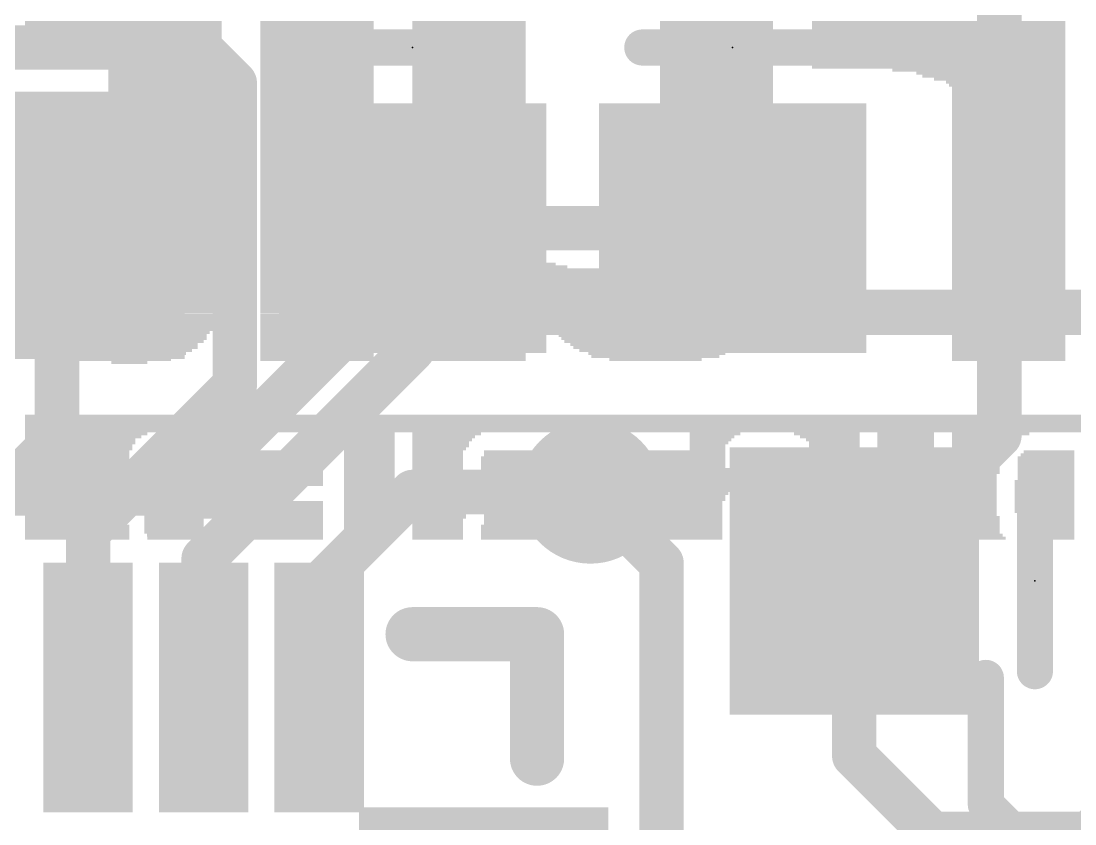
# Model space of a CAD drawing. Extents: x -19.1 to 19.1, y -11.7 to 11.4.
# Drawn here: x -8.16 to -2.24, y 2.08 to 6.59 of the extents above; entities that cross this region are included whole.
import ezdxf

# ---------------------------------------------------------------- set-up
doc = ezdxf.new("R2010")
doc.units = 0
for name, color, linetype in [('1', 12, 'CONTINUOUS'), ('16', 132, 'CONTINUOUS'), ('18', 110, 'CONTINUOUS'), ('21', 40, 'CONTINUOUS'), ('22', 6, 'CONTINUOUS'), ('23', 53, 'CONTINUOUS'), ('29', 253, 'CONTINUOUS')]:
    doc.layers.add(name, color=color, linetype=linetype)

# ---------------------------------------------------------------- blocks, each defined once
blk = doc.blocks.new('RECT')
blk.add_solid([(-0.5, -0.5), (0.5, -0.5), (-0.5, 0.5), (0.5, 0.5)])
blk = doc.blocks.new('ROUNDV')
at = {"const_width": 0.5}
blk.add_lwpolyline([(0, -0.25, 1), (0, 0.25, 1), (0, -0.25)], format="xyb", dxfattribs=at)

msp = doc.modelspace()

# ---------------------------------------------------------------- linework, layer by layer
at = {"layer": '1', "const_width": 0.25}
for points in [[(-2.662, 7.743), (-2.662, 4.259)], [(-7.162, 6.443), (-9.978, 6.443)], [(-6.962, 6.243), (-7.162, 6.443)], [(-6.962, 4.543), (-6.962, 6.243)], [(-7.962, 5.127), (-7.946, 5.443)], [(-5.962, 4.743), (-5.962, 5.427)], [(-4.162, 5.427), (-5.962, 5.427)], [(-7.962, 4.243), (-7.962, 5.127)], [(-7.137, 3.568), (-5.962, 4.743)], [(-7.787, 3.718), (-6.962, 4.543)], [(-8.437, 3.768), (-7.962, 4.243)], [(-2.662, 4.259), (-3.478, 3.443)], [(-6.487, 3.418), (-5.962, 3.943)], [(-5.962, 3.943), (-4.962, 3.943)], [(-4.562, 3.543), (-4.962, 3.943)], [(-7.787, 2.843), (-7.787, 3.718)], [(-7.137, 2.843), (-7.137, 3.568)], [(-4.562, 1.943), (-4.562, 3.543)], [(-3.478, 3.443), (-3.478, 2.459)], [(-6.487, 2.843), (-6.487, 3.418)], [(-3.478, 2.459), (-2.462, 1.443)]]:
    msp.add_lwpolyline(points, dxfattribs=at)
at = {"layer": '1', "const_width": 0.125}
for points in [[(-7.1178, 6.4872, 1), (-7.2062, 6.3988)], [(-7.162, 6.3805, 1), (-7.162, 6.5055)], [(-6.8995, 6.243, 1), (-7.0245, 6.243)], [(-7.0062, 6.1988, 1), (-6.9178, 6.2872)], [(-7.8836, 5.4398, 1), (-8.0084, 5.4462)], [(-5.8995, 5.427, 1), (-6.0245, 5.427)], [(-5.962, 5.4895, 1), (-5.962, 5.3645)], [(-4.162, 5.3645, 1), (-4.162, 5.4895)], [(-7.8995, 5.127, 1), (-8.0245, 5.127)], [(-8.0244, 5.1302, 1), (-7.8996, 5.1238)], [(-5.9178, 4.6988, 1), (-6.0062, 4.7872)], [(-6.0245, 4.743, 1), (-5.8995, 4.743)], [(-6.9178, 4.4988, 1), (-7.0062, 4.5872)], [(-7.0245, 4.543, 1), (-6.8995, 4.543)], [(-7.9178, 4.1988, 1), (-8.0062, 4.2872)], [(-2.6178, 4.2148, 1), (-2.7062, 4.3032)], [(-8.0245, 4.243, 1), (-7.8995, 4.243)], [(-2.7245, 4.259, 1), (-2.5995, 4.259)], [(-5.962, 4.0055, 1), (-5.962, 3.8805)], [(-5.9178, 3.8988, 1), (-6.0062, 3.9872)], [(-4.9178, 3.9872, 1), (-5.0062, 3.8988)], [(-4.962, 3.8805, 1), (-4.962, 4.0055)], [(-7.7245, 3.718, 1), (-7.8495, 3.718)], [(-7.8312, 3.7622, 1), (-7.7428, 3.6738)], [(-7.0745, 3.568, 1), (-7.1995, 3.568)], [(-7.1812, 3.6122, 1), (-7.0928, 3.5238)], [(-4.4995, 3.543, 1), (-4.6245, 3.543)], [(-4.6062, 3.4988, 1), (-4.5178, 3.5872)], [(-3.4155, 3.443, 1), (-3.5405, 3.443)], [(-6.4245, 3.418, 1), (-6.5495, 3.418)], [(-6.5312, 3.4622, 1), (-6.4428, 3.3738)], [(-3.5222, 3.4872, 1), (-3.4338, 3.3988)], [(-7.8495, 2.843, 1), (-7.7245, 2.843)], [(-7.1995, 2.843, 1), (-7.0745, 2.843)], [(-6.5495, 2.843, 1), (-6.4245, 2.843)], [(-3.4338, 2.5032, 1), (-3.5222, 2.4148)], [(-3.5405, 2.459, 1), (-3.4155, 2.459)]]:
    msp.add_lwpolyline(points, format="xyb", dxfattribs=at)
at = {"layer": '16', "const_width": 0.254}
for points in [[(-7.239, 3.937), (-6.223, 4.953)], [(-6.223, 4.953), (-1.27, 4.953)], [(-9.525, 3.937), (-7.239, 3.937)]]:
    msp.add_lwpolyline(points, dxfattribs=at)
at = {"layer": '16', "const_width": 0.127}
for points in [[(-6.223, 5.0165, 1), (-6.223, 4.8895)], [(-6.1781, 4.9081, 1), (-6.2679, 4.9979)], [(-7.2839, 3.9819, 1), (-7.1941, 3.8921)], [(-7.239, 3.8735, 1), (-7.239, 4.0005)]]:
    msp.add_lwpolyline(points, format="xyb", dxfattribs=at)
at = {"layer": '21'}
for points, const_width in [([(-5.454, 6.443), (-6.47, 6.443)], 0.2032), ([(-3.654, 6.443), (-4.67, 6.443)], 0.2032), ([(-2.462, 3.951), (-2.462, 2.935)], 0.2032), ([(-5.962, 3.143), (-5.262, 3.143)], 0.3048), ([(-5.262, 3.143), (-5.262, 2.443)], 0.3048)]:
    msp.add_lwpolyline(points, dxfattribs=dict(at, const_width=const_width))
for points, const_width in [([(-6.47, 6.4938, 1), (-6.47, 6.3922)], 0.1016), ([(-5.454, 6.3922, 1), (-5.454, 6.4938)], 0.1016), ([(-4.67, 6.4938, 1), (-4.67, 6.3922)], 0.1016), ([(-3.654, 6.3922, 1), (-3.654, 6.4938)], 0.1016), ([(-2.4112, 3.951, 1), (-2.5128, 3.951)], 0.1016), ([(-5.962, 3.2192, 1), (-5.962, 3.0668)], 0.1524), ([(-5.1858, 3.143, 1), (-5.3382, 3.143)], 0.1524), ([(-5.262, 3.0668, 1), (-5.262, 3.2192)], 0.1524), ([(-2.5128, 2.935, 1), (-2.4112, 2.935)], 0.1016), ([(-5.3382, 2.443, 1), (-5.1858, 2.443)], 0.1524)]:
    msp.add_lwpolyline(points, format="xyb", dxfattribs=dict(at, const_width=const_width))
at = {"layer": '22', "const_width": 0.2032}
for points in [[(-2.7381, 2.1855), (-2.7381, 2.8973)], [(-2.3822, 1.8296), (-2.7381, 2.1855)], [(-2.0263, 2.1855), (-2.3822, 1.8296)]]:
    msp.add_lwpolyline(points, dxfattribs=at)
at = {"layer": '22', "const_width": 0.1016}
for points in [[(-2.6873, 2.8973, 1), (-2.7889, 2.8973)], [(-2.7022, 2.2214, 1), (-2.774, 2.1496)], [(-2.7889, 2.1855, 1), (-2.6873, 2.1855)]]:
    msp.add_lwpolyline(points, format="xyb", dxfattribs=at)
at = {"layer": '23'}
for p in [(-5.962, 6.443), (-4.162, 6.443), (-2.462, 3.443)]:
    msp.add_point(p, dxfattribs=at)

# ---------------------------------------------------------------- block references
at = {"layer": '1', "xscale": 1.2}
for p, yscale, rotation in [((-7.946, 5.443), 1.3, 180), ((-5.962, 5.427), 1.3, 270), ((-4.162, 5.427), 1.3, 270), ((-7.787, 2.843), 0.3, 270), ((-7.137, 2.843), 0.3, 270), ((-6.487, 2.843), 0.3, 270)]:
    msp.add_blockref('RECT', p, dxfattribs=dict(at, yscale=yscale, rotation=rotation))
at = {"layer": '1', "xscale": 1.2, "yscale": 1.3}
msp.add_blockref('RECT', (-3.478, 3.443), dxfattribs=at)
at = {"layer": '18', "xscale": 0.8064, "yscale": 0.8064}
msp.add_blockref('ROUNDV', (-4.962, 3.943), dxfattribs=at)
msp.add_blockref('ROUNDV', (-4.962, 3.943), dxfattribs=at)
at = {"layer": '22', "rotation": 180}
for p, xscale, yscale in [((-7.5888, 6.5832), 1.1065, 0.0168), ((-6.4991, 6.5832), 0.637, 0.0168), ((-5.6442, 6.5832), 0.6371, 0.0168), ((-4.2527, 6.5832), 0.637, 0.0168), ((-3.0038, 6.5832), 1.425, 0.0168), ((-7.5888, 6.5664), 1.1065, 0.0168), ((-7.5888, 6.5497), 1.1065, 0.0167), ((-7.5888, 6.5329), 1.1065, 0.0168), ((-7.5888, 6.5161), 1.1065, 0.0168), ((-6.4991, 6.5664), 0.637, 0.0168), ((-6.4991, 6.5497), 0.637, 0.0167), ((-6.4991, 6.5329), 0.637, 0.0168), ((-6.4991, 6.5161), 0.637, 0.0168), ((-5.6442, 6.5664), 0.6371, 0.0168), ((-5.6442, 6.5497), 0.6371, 0.0167), ((-5.6442, 6.5329), 0.6371, 0.0168), ((-5.6442, 6.5161), 0.6371, 0.0168), ((-4.2527, 6.5664), 0.637, 0.0168), ((-4.2527, 6.5497), 0.637, 0.0167), ((-4.2527, 6.5329), 0.637, 0.0168), ((-4.2527, 6.5161), 0.637, 0.0168), ((-3.0038, 6.5664), 1.425, 0.0168), ((-3.0038, 6.5497), 1.425, 0.0167), ((-3.0038, 6.5329), 1.425, 0.0168), ((-3.0038, 6.5161), 1.425, 0.0168), ((-7.5888, 6.4994), 1.1065, 0.0167), ((-7.5888, 6.4826), 1.1065, 0.0168), ((-7.5888, 6.4658), 1.1065, 0.0168), ((-6.4991, 6.4994), 0.637, 0.0167), ((-6.4991, 6.4826), 0.637, 0.0168), ((-6.4991, 6.4658), 0.637, 0.0168), ((-5.6442, 6.4994), 0.6371, 0.0167), ((-5.6442, 6.4826), 0.6371, 0.0168), ((-5.6442, 6.4658), 0.6371, 0.0168), ((-4.2527, 6.4994), 0.637, 0.0167), ((-4.2527, 6.4826), 0.637, 0.0168), ((-4.2527, 6.4658), 0.637, 0.0168), ((-3.0038, 6.4994), 1.425, 0.0167), ((-3.0038, 6.4826), 1.425, 0.0168), ((-3.0038, 6.4658), 1.425, 0.0168), ((-7.5888, 6.4491), 1.1065, 0.0167), ((-7.354, 6.4323), 0.6371, 0.0168), ((-7.354, 6.4156), 0.6371, 0.0167), ((-7.354, 6.3988), 0.6371, 0.0168), ((-6.4991, 6.4491), 0.637, 0.0167), ((-6.4991, 6.4323), 0.637, 0.0168), ((-6.4991, 6.4156), 0.637, 0.0167), ((-6.4991, 6.3988), 0.637, 0.0168), ((-5.6442, 6.4491), 0.6371, 0.0167), ((-5.6442, 6.4323), 0.6371, 0.0168), ((-5.6442, 6.4156), 0.6371, 0.0167), ((-5.6442, 6.3988), 0.6371, 0.0168), ((-4.2527, 6.4491), 0.637, 0.0167), ((-4.2527, 6.4323), 0.637, 0.0168), ((-4.2527, 6.4156), 0.637, 0.0167), ((-4.2527, 6.3988), 0.637, 0.0168), ((-3.0038, 6.4491), 1.425, 0.0167), ((-3.0038, 6.4323), 1.425, 0.0168), ((-3.0038, 6.4156), 1.425, 0.0167), ((-3.0038, 6.3988), 1.425, 0.0168), ((-7.354, 6.382), 0.6371, 0.0168), ((-7.354, 6.3653), 0.6371, 0.0167), ((-7.354, 6.3485), 0.6371, 0.0168), ((-6.4991, 6.382), 0.637, 0.0168), ((-6.4991, 6.3653), 0.637, 0.0167), ((-6.4991, 6.3485), 0.637, 0.0168), ((-5.6442, 6.382), 0.6371, 0.0168), ((-5.6442, 6.3653), 0.6371, 0.0167), ((-5.6442, 6.3485), 0.6371, 0.0168), ((-4.2527, 6.382), 0.637, 0.0168), ((-4.2527, 6.3653), 0.637, 0.0167), ((-4.2527, 6.3485), 0.637, 0.0168), ((-3.0038, 6.382), 1.425, 0.0168), ((-3.0038, 6.3653), 1.425, 0.0167), ((-3.0038, 6.3485), 1.425, 0.0168), ((-7.354, 6.3317), 0.6371, 0.0168), ((-7.354, 6.315), 0.6371, 0.0167), ((-7.354, 6.2982), 0.6371, 0.0168), ((-7.354, 6.2814), 0.6371, 0.0168), ((-6.4991, 6.3317), 0.637, 0.0168), ((-6.4991, 6.315), 0.637, 0.0167), ((-6.4991, 6.2982), 0.637, 0.0168), ((-6.4991, 6.2814), 0.637, 0.0168), ((-5.6442, 6.3317), 0.6371, 0.0168), ((-5.6442, 6.315), 0.6371, 0.0167), ((-5.6442, 6.2982), 0.6371, 0.0168), ((-5.6442, 6.2814), 0.6371, 0.0168), ((-4.2527, 6.3317), 0.637, 0.0168), ((-4.2527, 6.315), 0.637, 0.0167), ((-4.2527, 6.2982), 0.637, 0.0168), ((-4.2527, 6.2814), 0.637, 0.0168), ((-3.0038, 6.3317), 1.425, 0.0168), ((-2.7774, 6.315), 0.9723, 0.0167), ((-2.7104, 6.2982), 0.8382, 0.0168), ((-2.6937, 6.2814), 0.8047, 0.0168), ((-7.354, 6.2647), 0.6371, 0.0167), ((-7.354, 6.2479), 0.6371, 0.0168), ((-7.354, 6.2311), 0.6371, 0.0168), ((-6.4991, 6.2647), 0.637, 0.0167), ((-6.4991, 6.2479), 0.637, 0.0168), ((-6.4991, 6.2311), 0.637, 0.0168), ((-5.6442, 6.2647), 0.6371, 0.0167), ((-5.6442, 6.2479), 0.6371, 0.0168), ((-5.6442, 6.2311), 0.6371, 0.0168), ((-4.2527, 6.2647), 0.637, 0.0167), ((-4.2527, 6.2479), 0.637, 0.0168), ((-4.2527, 6.2311), 0.637, 0.0168), ((-2.6602, 6.2647), 0.7377, 0.0167), ((-2.6266, 6.2479), 0.6706, 0.0168), ((-2.6182, 6.2311), 0.6538, 0.0168), ((-7.354, 6.2144), 0.6371, 0.0167), ((-7.354, 6.1976), 0.6371, 0.0168), ((-7.354, 6.1809), 0.6371, 0.0167), ((-7.354, 6.1641), 0.6371, 0.0168), ((-6.4991, 6.2144), 0.637, 0.0167), ((-6.4991, 6.1976), 0.637, 0.0168), ((-6.4991, 6.1809), 0.637, 0.0167), ((-6.4991, 6.1641), 0.637, 0.0168), ((-5.6442, 6.2144), 0.6371, 0.0167), ((-5.6442, 6.1976), 0.6371, 0.0168), ((-5.6442, 6.1809), 0.6371, 0.0167), ((-5.6442, 6.1641), 0.6371, 0.0168), ((-4.2527, 6.2144), 0.637, 0.0167), ((-4.2527, 6.1976), 0.637, 0.0168), ((-4.2527, 6.1809), 0.637, 0.0167), ((-4.2527, 6.1641), 0.637, 0.0168), ((-2.6099, 6.2144), 0.6371, 0.0167), ((-2.6099, 6.1976), 0.6371, 0.0168), ((-2.6099, 6.1809), 0.6371, 0.0167), ((-2.6099, 6.1641), 0.6371, 0.0168), ((-7.354, 6.1473), 0.6371, 0.0168), ((-7.354, 6.1306), 0.6371, 0.0167), ((-7.354, 6.1138), 0.6371, 0.0168), ((-7.354, 6.097), 0.6371, 0.0168), ((-6.4991, 6.1473), 0.637, 0.0168), ((-6.4991, 6.1306), 0.637, 0.0167), ((-6.4991, 6.1138), 0.637, 0.0168), ((-6.4991, 6.097), 0.637, 0.0168), ((-5.6442, 6.1473), 0.6371, 0.0168), ((-5.6442, 6.1306), 0.6371, 0.0167), ((-5.6442, 6.1138), 0.6371, 0.0168), ((-5.6442, 6.097), 0.6371, 0.0168), ((-4.2527, 6.1473), 0.637, 0.0168), ((-4.2527, 6.1306), 0.637, 0.0167), ((-4.2527, 6.1138), 0.637, 0.0168), ((-4.2527, 6.097), 0.637, 0.0168), ((-2.6099, 6.1473), 0.6371, 0.0168), ((-2.6099, 6.1306), 0.6371, 0.0167), ((-2.6099, 6.1138), 0.6371, 0.0168), ((-2.6099, 6.097), 0.6371, 0.0168), ((-7.354, 6.0803), 0.6371, 0.0167), ((-7.354, 6.0635), 0.6371, 0.0168), ((-7.354, 6.0467), 0.6371, 0.0168), ((-6.4991, 6.0803), 0.637, 0.0167), ((-6.4991, 6.0635), 0.637, 0.0168), ((-6.4991, 6.0467), 0.637, 0.0168), ((-5.6442, 6.0803), 0.6371, 0.0167), ((-5.6442, 6.0635), 0.6371, 0.0168), ((-5.6442, 6.0467), 0.6371, 0.0168), ((-4.2527, 6.0803), 0.637, 0.0167), ((-4.2527, 6.0635), 0.637, 0.0168), ((-4.2527, 6.0467), 0.637, 0.0168), ((-2.6099, 6.0803), 0.6371, 0.0167), ((-2.6099, 6.0635), 0.6371, 0.0168), ((-2.6099, 6.0467), 0.6371, 0.0168), ((-7.354, 6.03), 0.6371, 0.0167), ((-7.354, 6.0132), 0.6371, 0.0168), ((-7.354, 5.9965), 0.6371, 0.0167), ((-7.354, 5.9797), 0.6371, 0.0168), ((-6.4991, 6.03), 0.637, 0.0167), ((-6.4991, 6.0132), 0.637, 0.0168), ((-6.4991, 5.9965), 0.637, 0.0167), ((-6.4991, 5.9797), 0.637, 0.0168), ((-5.6442, 6.03), 0.6371, 0.0167), ((-5.6442, 6.0132), 0.6371, 0.0168), ((-5.6442, 5.9965), 0.6371, 0.0167), ((-5.6442, 5.9797), 0.6371, 0.0168), ((-4.2527, 6.03), 0.637, 0.0167), ((-4.2527, 6.0132), 0.637, 0.0168), ((-4.2527, 5.9965), 0.637, 0.0167), ((-4.2527, 5.9797), 0.637, 0.0168), ((-2.6099, 6.03), 0.6371, 0.0167), ((-2.6099, 6.0132), 0.6371, 0.0168), ((-2.6099, 5.9965), 0.6371, 0.0167), ((-2.6099, 5.9797), 0.6371, 0.0168), ((-7.354, 5.9629), 0.6371, 0.0168), ((-7.354, 5.9462), 0.6371, 0.0167), ((-7.354, 5.9294), 0.6371, 0.0168), ((-6.4991, 5.9629), 0.637, 0.0168), ((-6.4991, 5.9462), 0.637, 0.0167), ((-6.4991, 5.9294), 0.637, 0.0168), ((-5.6442, 5.9629), 0.6371, 0.0168), ((-5.6442, 5.9462), 0.6371, 0.0167), ((-5.6442, 5.9294), 0.6371, 0.0168), ((-4.2527, 5.9629), 0.637, 0.0168), ((-4.2527, 5.9462), 0.637, 0.0167), ((-4.2527, 5.9294), 0.637, 0.0168), ((-2.6099, 5.9629), 0.6371, 0.0168), ((-2.6099, 5.9462), 0.6371, 0.0167), ((-2.6099, 5.9294), 0.6371, 0.0168), ((-7.354, 5.9126), 0.6371, 0.0168), ((-7.354, 5.8959), 0.6371, 0.0167), ((-7.354, 5.8791), 0.6371, 0.0168), ((-7.354, 5.8623), 0.6371, 0.0168), ((-6.4991, 5.9126), 0.637, 0.0168), ((-6.4991, 5.8959), 0.637, 0.0167), ((-6.4991, 5.8791), 0.637, 0.0168), ((-6.4991, 5.8623), 0.637, 0.0168), ((-5.6442, 5.9126), 0.6371, 0.0168), ((-5.6442, 5.8959), 0.6371, 0.0167), ((-5.6442, 5.8791), 0.6371, 0.0168), ((-5.6442, 5.8623), 0.6371, 0.0168), ((-4.2527, 5.9126), 0.637, 0.0168), ((-4.2527, 5.8959), 0.637, 0.0167), ((-4.2527, 5.8791), 0.637, 0.0168), ((-4.2527, 5.8623), 0.637, 0.0168), ((-2.6099, 5.9126), 0.6371, 0.0168), ((-2.6099, 5.8959), 0.6371, 0.0167), ((-2.6099, 5.8791), 0.6371, 0.0168), ((-2.6099, 5.8623), 0.6371, 0.0168), ((-7.354, 5.8456), 0.6371, 0.0167), ((-7.354, 5.8288), 0.6371, 0.0168), ((-7.354, 5.812), 0.6371, 0.0168), ((-6.4991, 5.8456), 0.637, 0.0167), ((-6.4991, 5.8288), 0.637, 0.0168), ((-6.4991, 5.812), 0.637, 0.0168), ((-5.6442, 5.8456), 0.6371, 0.0167), ((-5.6442, 5.8288), 0.6371, 0.0168), ((-5.6442, 5.812), 0.6371, 0.0168), ((-4.2527, 5.8456), 0.637, 0.0167), ((-4.2527, 5.8288), 0.637, 0.0168), ((-4.2527, 5.812), 0.637, 0.0168), ((-2.6099, 5.8456), 0.6371, 0.0167), ((-2.6099, 5.8288), 0.6371, 0.0168), ((-2.6099, 5.812), 0.6371, 0.0168), ((-7.354, 5.7953), 0.6371, 0.0167), ((-7.354, 5.7785), 0.6371, 0.0168), ((-7.354, 5.7618), 0.6371, 0.0167), ((-7.354, 5.745), 0.6371, 0.0168), ((-6.4991, 5.7953), 0.637, 0.0167), ((-6.4991, 5.7785), 0.637, 0.0168), ((-6.4991, 5.7618), 0.637, 0.0167), ((-6.4991, 5.745), 0.637, 0.0168), ((-5.6442, 5.7953), 0.6371, 0.0167), ((-5.6442, 5.7785), 0.6371, 0.0168), ((-5.6442, 5.7618), 0.6371, 0.0167), ((-5.6442, 5.745), 0.6371, 0.0168), ((-4.2527, 5.7953), 0.637, 0.0167), ((-4.2527, 5.7785), 0.637, 0.0168), ((-4.2527, 5.7618), 0.637, 0.0167), ((-4.2527, 5.745), 0.637, 0.0168), ((-2.6099, 5.7953), 0.6371, 0.0167), ((-2.6099, 5.7785), 0.6371, 0.0168), ((-2.6099, 5.7618), 0.6371, 0.0167), ((-2.6099, 5.745), 0.6371, 0.0168), ((-7.354, 5.7282), 0.6371, 0.0168), ((-7.354, 5.7115), 0.6371, 0.0167), ((-7.354, 5.6947), 0.6371, 0.0168), ((-6.4991, 5.7282), 0.637, 0.0168), ((-6.4991, 5.7115), 0.637, 0.0167), ((-6.4991, 5.6947), 0.637, 0.0168), ((-5.6442, 5.7282), 0.6371, 0.0168), ((-5.6442, 5.7115), 0.6371, 0.0167), ((-5.6442, 5.6947), 0.6371, 0.0168), ((-4.2527, 5.7282), 0.637, 0.0168), ((-4.2527, 5.7115), 0.637, 0.0167), ((-4.2527, 5.6947), 0.637, 0.0168), ((-2.6099, 5.7282), 0.6371, 0.0168), ((-2.6099, 5.7115), 0.6371, 0.0167), ((-2.6099, 5.6947), 0.6371, 0.0168), ((-7.354, 5.6779), 0.6371, 0.0168), ((-7.354, 5.6612), 0.6371, 0.0167), ((-7.354, 5.6444), 0.6371, 0.0168), ((-7.354, 5.6276), 0.6371, 0.0168), ((-6.4991, 5.6779), 0.637, 0.0168), ((-6.4991, 5.6612), 0.637, 0.0167), ((-6.4991, 5.6444), 0.637, 0.0168), ((-6.4991, 5.6276), 0.637, 0.0168), ((-5.6442, 5.6779), 0.6371, 0.0168), ((-5.6442, 5.6612), 0.6371, 0.0167), ((-5.6442, 5.6444), 0.6371, 0.0168), ((-5.6442, 5.6276), 0.6371, 0.0168), ((-4.2527, 5.6779), 0.637, 0.0168), ((-4.2527, 5.6612), 0.637, 0.0167), ((-4.2527, 5.6444), 0.637, 0.0168), ((-4.2527, 5.6276), 0.637, 0.0168), ((-2.6099, 5.6779), 0.6371, 0.0168), ((-2.6099, 5.6612), 0.6371, 0.0167), ((-2.6099, 5.6444), 0.6371, 0.0168), ((-2.6099, 5.6276), 0.6371, 0.0168), ((-7.354, 5.6109), 0.6371, 0.0167), ((-7.354, 5.5941), 0.6371, 0.0168), ((-7.354, 5.5774), 0.6371, 0.0167), ((-6.4991, 5.6109), 0.637, 0.0167), ((-6.4991, 5.5941), 0.637, 0.0168), ((-6.4991, 5.5774), 0.637, 0.0167), ((-5.6442, 5.6109), 0.6371, 0.0167), ((-5.6442, 5.5941), 0.6371, 0.0168), ((-5.6442, 5.5774), 0.6371, 0.0167), ((-4.2527, 5.6109), 0.637, 0.0167), ((-4.2527, 5.5941), 0.637, 0.0168), ((-4.2527, 5.5774), 0.637, 0.0167), ((-2.6099, 5.6109), 0.6371, 0.0167), ((-2.6099, 5.5941), 0.6371, 0.0168), ((-2.6099, 5.5774), 0.6371, 0.0167), ((-7.354, 5.5606), 0.6371, 0.0168), ((-7.354, 5.5438), 0.6371, 0.0168), ((-7.354, 5.5271), 0.6371, 0.0167), ((-7.354, 5.5103), 0.6371, 0.0168), ((-6.4991, 5.5606), 0.637, 0.0168), ((-6.4991, 5.5438), 0.637, 0.0168), ((-6.4991, 5.5271), 0.637, 0.0167), ((-6.4991, 5.5103), 0.637, 0.0168), ((-5.6442, 5.5606), 0.6371, 0.0168), ((-5.6442, 5.5438), 0.6371, 0.0168), ((-5.6442, 5.5271), 0.6371, 0.0167), ((-5.6442, 5.5103), 0.6371, 0.0168), ((-4.2527, 5.5606), 0.637, 0.0168), ((-4.2527, 5.5438), 0.637, 0.0168), ((-4.2527, 5.5271), 0.637, 0.0167), ((-4.2527, 5.5103), 0.637, 0.0168), ((-2.6099, 5.5606), 0.6371, 0.0168), ((-2.6099, 5.5438), 0.6371, 0.0168), ((-2.6099, 5.5271), 0.6371, 0.0167), ((-2.6099, 5.5103), 0.6371, 0.0168), ((-7.354, 5.4935), 0.6371, 0.0168), ((-7.354, 5.4768), 0.6371, 0.0167), ((-7.354, 5.46), 0.6371, 0.0168), ((-6.4991, 5.4935), 0.637, 0.0168), ((-6.4991, 5.4768), 0.637, 0.0167), ((-6.4991, 5.46), 0.637, 0.0168), ((-5.6442, 5.4935), 0.6371, 0.0168), ((-5.6442, 5.4768), 0.6371, 0.0167), ((-5.6442, 5.46), 0.6371, 0.0168), ((-4.2527, 5.4935), 0.637, 0.0168), ((-4.2527, 5.4768), 0.637, 0.0167), ((-4.2527, 5.46), 0.637, 0.0168), ((-2.6099, 5.4935), 0.6371, 0.0168), ((-2.6099, 5.4768), 0.6371, 0.0167), ((-2.6099, 5.46), 0.6371, 0.0168), ((-7.354, 5.4432), 0.6371, 0.0168), ((-7.354, 5.4264), 0.6371, 0.0167), ((-7.354, 5.4097), 0.6371, 0.0168), ((-7.354, 5.3929), 0.6371, 0.0168), ((-6.4991, 5.4432), 0.637, 0.0168), ((-6.4991, 5.4264), 0.637, 0.0167), ((-6.4991, 5.4097), 0.637, 0.0168), ((-6.4991, 5.3929), 0.637, 0.0168), ((-5.6442, 5.4432), 0.6371, 0.0168), ((-5.6442, 5.4264), 0.6371, 0.0167), ((-5.6442, 5.4097), 0.6371, 0.0168), ((-5.6442, 5.3929), 0.6371, 0.0168), ((-4.2527, 5.4432), 0.637, 0.0168), ((-4.2527, 5.4264), 0.637, 0.0167), ((-4.2527, 5.4097), 0.637, 0.0168), ((-4.2527, 5.3929), 0.637, 0.0168), ((-2.6099, 5.4432), 0.6371, 0.0168), ((-2.6099, 5.4264), 0.6371, 0.0167), ((-2.6099, 5.4097), 0.6371, 0.0168), ((-2.6099, 5.3929), 0.6371, 0.0168), ((-7.354, 5.3761), 0.6371, 0.0167), ((-7.354, 5.3594), 0.6371, 0.0168), ((-7.354, 5.3426), 0.6371, 0.0167), ((-7.354, 5.3259), 0.6371, 0.0168), ((-6.4991, 5.3761), 0.637, 0.0167), ((-6.4991, 5.3594), 0.637, 0.0168), ((-6.4991, 5.3426), 0.637, 0.0167), ((-6.4991, 5.3259), 0.637, 0.0168), ((-5.6442, 5.3761), 0.6371, 0.0167), ((-5.6442, 5.3594), 0.6371, 0.0168), ((-5.6442, 5.3426), 0.6371, 0.0167), ((-5.6442, 5.3259), 0.6371, 0.0168), ((-4.2611, 5.3594), 0.6538, 0.0168), ((-4.2611, 5.3426), 0.6538, 0.0167), ((-4.2611, 5.3259), 0.6538, 0.0168), ((-4.2527, 5.3761), 0.637, 0.0167), ((-2.6099, 5.3761), 0.6371, 0.0167), ((-2.6099, 5.3594), 0.6371, 0.0168), ((-2.6099, 5.3426), 0.6371, 0.0167), ((-2.6099, 5.3259), 0.6371, 0.0168), ((-7.3624, 5.2756), 0.6538, 0.0168), ((-7.354, 5.3091), 0.6371, 0.0168), ((-7.354, 5.2923), 0.6371, 0.0167), ((-6.4991, 5.3091), 0.637, 0.0168), ((-6.4991, 5.2923), 0.637, 0.0167), ((-6.4991, 5.2756), 0.637, 0.0168), ((-5.6442, 5.3091), 0.6371, 0.0168), ((-5.6442, 5.2923), 0.6371, 0.0167), ((-5.6358, 5.2756), 0.6538, 0.0168), ((-4.2695, 5.2756), 0.6706, 0.0168), ((-4.2611, 5.3091), 0.6538, 0.0168), ((-4.2611, 5.2923), 0.6538, 0.0167), ((-2.6099, 5.3091), 0.6371, 0.0168), ((-2.6099, 5.2923), 0.6371, 0.0167), ((-2.6099, 5.2756), 0.6371, 0.0168), ((-7.3792, 5.2085), 0.6874, 0.0168), ((-7.3708, 5.2253), 0.6706, 0.0168), ((-7.3624, 5.2588), 0.6538, 0.0168), ((-7.3624, 5.242), 0.6538, 0.0167), ((-6.4991, 5.2588), 0.637, 0.0168), ((-6.4991, 5.242), 0.637, 0.0167), ((-6.4991, 5.2253), 0.637, 0.0168), ((-6.4991, 5.2085), 0.637, 0.0168), ((-5.6107, 5.2588), 0.7041, 0.0168), ((-5.5939, 5.242), 0.7377, 0.0167), ((-5.5604, 5.2253), 0.8047, 0.0168), ((-5.5268, 5.2085), 0.8718, 0.0168), ((-4.3114, 5.2085), 0.7544, 0.0168), ((-4.2862, 5.2253), 0.7041, 0.0168), ((-4.2778, 5.242), 0.6873, 0.0167), ((-4.2695, 5.2588), 0.6706, 0.0168), ((-2.6099, 5.2588), 0.6371, 0.0168), ((-2.6099, 5.242), 0.6371, 0.0167), ((-2.6099, 5.2253), 0.6371, 0.0168), ((-2.6099, 5.2085), 0.6371, 0.0168), ((-7.5888, 5.175), 1.1065, 0.0168), ((-7.5888, 5.1583), 1.1065, 0.0167), ((-7.4043, 5.1917), 0.7377, 0.0167), ((-6.4991, 5.1917), 0.637, 0.0167), ((-6.4991, 5.175), 0.637, 0.0168), ((-6.4991, 5.1583), 0.637, 0.0167), ((-4.9485, 5.1917), 2.0285, 0.0167), ((-4.9485, 5.175), 2.0285, 0.0168), ((-4.9569, 5.1583), 2.0117, 0.0167), ((-2.6099, 5.1917), 0.6371, 0.0167), ((-2.6099, 5.175), 0.6371, 0.0168), ((-2.6099, 5.1583), 0.6371, 0.0167), ((-7.5888, 5.1415), 1.1065, 0.0168), ((-7.5888, 5.1247), 1.1065, 0.0168), ((-7.5888, 5.108), 1.1065, 0.0167), ((-7.5888, 5.0912), 1.1065, 0.0168), ((-6.4991, 5.1415), 0.637, 0.0168), ((-6.4991, 5.1247), 0.637, 0.0168), ((-6.4991, 5.108), 0.637, 0.0167), ((-6.4991, 5.0912), 0.637, 0.0168), ((-4.9569, 5.1415), 2.0117, 0.0168), ((-4.9569, 5.1247), 2.0117, 0.0168), ((-4.9569, 5.108), 2.0117, 0.0167), ((-4.9569, 5.0912), 2.0117, 0.0168), ((-2.6099, 5.1415), 0.6371, 0.0168), ((-2.6099, 5.1247), 0.6371, 0.0168), ((-2.6099, 5.108), 0.6371, 0.0167), ((-2.6099, 5.0912), 0.6371, 0.0168), ((-7.5888, 5.0744), 1.1065, 0.0168), ((-7.5888, 5.0577), 1.1065, 0.0167), ((-7.5888, 5.0409), 1.1065, 0.0168), ((-6.4991, 5.0744), 0.637, 0.0168), ((-6.4991, 5.0577), 0.637, 0.0167), ((-6.4991, 5.0409), 0.637, 0.0168), ((-4.9569, 5.0744), 2.0117, 0.0168), ((-4.9569, 5.0577), 2.0117, 0.0167), ((-4.9569, 5.0409), 2.0117, 0.0168), ((-2.6099, 5.0744), 0.6371, 0.0168), ((-2.6099, 5.0577), 0.6371, 0.0167), ((-2.6099, 5.0409), 0.6371, 0.0168), ((-7.5972, 5.0241), 1.0897, 0.0168), ((-7.5972, 5.0074), 1.0897, 0.0167), ((-7.5972, 4.9906), 1.0897, 0.0168), ((-7.5972, 4.9738), 1.0897, 0.0168), ((-6.4991, 5.0241), 0.637, 0.0168), ((-6.4991, 5.0074), 0.637, 0.0167), ((-6.4991, 4.9906), 0.637, 0.0168), ((-6.4991, 4.9738), 0.637, 0.0168), ((-4.9569, 5.0241), 2.0117, 0.0168), ((-4.9652, 5.0074), 1.995, 0.0167), ((-4.9652, 4.9906), 1.995, 0.0168), ((-4.9652, 4.9738), 1.995, 0.0168), ((-2.6099, 5.0241), 0.6371, 0.0168), ((-2.6099, 5.0074), 0.6371, 0.0167), ((-2.6099, 4.9906), 0.6371, 0.0168), ((-2.6099, 4.9738), 0.6371, 0.0168), ((-7.5972, 4.9571), 1.0897, 0.0167), ((-7.6056, 4.9403), 1.0729, 0.0168), ((-7.6056, 4.9236), 1.0729, 0.0167), ((-6.4991, 4.9571), 0.637, 0.0167), ((-6.4991, 4.9403), 0.637, 0.0168), ((-6.4991, 4.9236), 0.637, 0.0167), ((-5.6442, 4.9571), 0.6371, 0.0167), ((-5.6442, 4.9403), 0.6371, 0.0168), ((-5.6442, 4.9236), 0.6371, 0.0167), ((-4.6383, 4.9571), 1.3412, 0.0167), ((-4.6383, 4.9403), 1.3076, 0.0168), ((-4.6216, 4.9236), 1.2741, 0.0167), ((-2.6099, 4.9571), 0.6371, 0.0167), ((-2.6099, 4.9403), 0.6371, 0.0168), ((-2.6099, 4.9236), 0.6371, 0.0167), ((-7.6056, 4.9068), 1.0729, 0.0168), ((-7.6056, 4.89), 1.0729, 0.0168), ((-7.6139, 4.8733), 1.0562, 0.0167), ((-7.6139, 4.8565), 1.0562, 0.0168), ((-6.4991, 4.9068), 0.637, 0.0168), ((-6.4991, 4.89), 0.637, 0.0168), ((-6.4991, 4.8733), 0.637, 0.0167), ((-6.4991, 4.8565), 0.637, 0.0168), ((-5.6442, 4.9068), 0.6371, 0.0168), ((-5.6442, 4.89), 0.6371, 0.0168), ((-5.6442, 4.8733), 0.6371, 0.0167), ((-5.6442, 4.8565), 0.6371, 0.0168), ((-4.63, 4.9068), 1.2573, 0.0168), ((-4.6132, 4.89), 1.2237, 0.0168), ((-4.6132, 4.8733), 1.1903, 0.0167), ((-4.6048, 4.8565), 1.1735, 0.0168), ((-2.6099, 4.9068), 0.6371, 0.0168), ((-2.6099, 4.89), 0.6371, 0.0168), ((-2.6099, 4.8733), 0.6371, 0.0167), ((-2.6099, 4.8565), 0.6371, 0.0168), ((-7.6223, 4.8397), 1.0394, 0.0168), ((-7.6307, 4.823), 1.0226, 0.0167), ((-7.6307, 4.8062), 1.0226, 0.0168), ((-6.4991, 4.8397), 0.637, 0.0168), ((-6.4991, 4.823), 0.637, 0.0167), ((-6.4991, 4.8062), 0.637, 0.0168), ((-5.6442, 4.8397), 0.6371, 0.0168), ((-5.6442, 4.823), 0.6371, 0.0167), ((-5.6442, 4.8062), 0.6371, 0.0168), ((-4.5964, 4.8397), 1.1232, 0.0168), ((-4.5964, 4.823), 1.0896, 0.0167), ((-4.5964, 4.8062), 1.0562, 0.0168), ((-2.6099, 4.8397), 0.6371, 0.0168), ((-2.6099, 4.823), 0.6371, 0.0167), ((-2.6099, 4.8062), 0.6371, 0.0168), ((-7.6391, 4.7894), 1.0059, 0.0168), ((-7.6559, 4.7727), 0.9723, 0.0167), ((-7.6559, 4.7559), 0.9723, 0.0168), ((-7.6391, 4.7392), 0.8717, 0.0167), ((-6.4991, 4.7894), 0.637, 0.0168), ((-6.4991, 4.7727), 0.637, 0.0167), ((-6.4991, 4.7559), 0.637, 0.0168), ((-6.4991, 4.7392), 0.637, 0.0167), ((-5.6442, 4.7894), 0.6371, 0.0168), ((-5.6442, 4.7727), 0.6371, 0.0167), ((-5.6442, 4.7559), 0.6371, 0.0168), ((-5.6442, 4.7392), 0.6371, 0.0167), ((-4.5964, 4.7894), 1.0226, 0.0168), ((-4.588, 4.7727), 0.9724, 0.0167), ((-4.588, 4.7559), 0.9388, 0.0168), ((-4.588, 4.7392), 0.8718, 0.0167), ((-2.6099, 4.7894), 0.6371, 0.0168), ((-2.6099, 4.7727), 0.6371, 0.0167), ((-2.6099, 4.7559), 0.6371, 0.0168), ((-2.6099, 4.7392), 0.6371, 0.0167), ((-7.6223, 4.7224), 0.7712, 0.0168), ((-7.6223, 4.7056), 0.7041, 0.0168), ((-7.5888, 4.6889), 0.5365, 0.0167), ((-6.4991, 4.7224), 0.637, 0.0168), ((-6.4991, 4.7056), 0.637, 0.0168), ((-6.4991, 4.6889), 0.637, 0.0167), ((-5.6442, 4.7224), 0.6371, 0.0168), ((-5.6442, 4.7056), 0.6371, 0.0168), ((-5.6442, 4.6889), 0.6371, 0.0167), ((-4.588, 4.7224), 0.7712, 0.0168), ((-4.5964, 4.7056), 0.7208, 0.0168), ((-4.5964, 4.6889), 0.5197, 0.0167), ((-2.6099, 4.7224), 0.6371, 0.0168), ((-2.6099, 4.7056), 0.6371, 0.0168), ((-2.6099, 4.6889), 0.6371, 0.0167), ((-7.5552, 4.6721), 0.2012, 0.0168), ((-1.143, 4.3703), 13.998, 0.0168), ((-1.143, 4.3536), 13.998, 0.0167), ((-1.143, 4.3368), 13.998, 0.0168), ((-1.143, 4.3201), 13.998, 0.0167), ((-1.143, 4.3033), 13.998, 0.0168), ((-1.143, 4.2865), 13.998, 0.0168), ((-7.7983, 4.2698), 0.6874, 0.0167), ((-6.9853, 4.2698), 0.3353, 0.0167), ((-6.2057, 4.2698), 0.285, 0.0167), ((-5.7699, 4.2698), 0.3856, 0.0167), ((-5.0574, 4.2698), 0.2012, 0.0167), ((-4.2611, 4.2698), 0.285, 0.0167), ((-3.6325, 4.2698), 0.3688, 0.0167), ((-3.1883, 4.2698), 0.3185, 0.0167), ((-2.7105, 4.2698), 0.4359, 0.0167), ((-7.8151, 4.253), 0.6538, 0.0168), ((-7.8319, 4.2362), 0.6203, 0.0168), ((-7.8319, 4.2195), 0.6203, 0.0167), ((-7.8403, 4.2027), 0.6035, 0.0168), ((-6.9685, 4.253), 0.3018, 0.0168), ((-6.9517, 4.2362), 0.2682, 0.0168), ((-6.9434, 4.2195), 0.2515, 0.0167), ((-6.9434, 4.2027), 0.2515, 0.0168), ((-6.2057, 4.253), 0.285, 0.0168), ((-6.2057, 4.2362), 0.285, 0.0168), ((-6.2057, 4.2195), 0.285, 0.0167), ((-6.2057, 4.2027), 0.285, 0.0168), ((-5.7866, 4.253), 0.3521, 0.0168), ((-5.7951, 4.2362), 0.3353, 0.0168), ((-5.8034, 4.2195), 0.3186, 0.0167), ((-5.8034, 4.2027), 0.3186, 0.0168), ((-5.0574, 4.253), 0.2012, 0.0168), ((-5.0574, 4.2362), 0.2012, 0.0168), ((-5.0574, 4.2195), 0.2012, 0.0167), ((-5.0574, 4.2027), 0.2012, 0.0168), ((-4.2778, 4.253), 0.2515, 0.0168), ((-4.2862, 4.2362), 0.2347, 0.0168), ((-4.2946, 4.2195), 0.2179, 0.0167), ((-4.303, 4.2027), 0.2012, 0.0168), ((-3.6157, 4.253), 0.3352, 0.0168), ((-3.599, 4.2362), 0.3017, 0.0168), ((-3.5906, 4.2195), 0.2849, 0.0167), ((-3.5906, 4.2027), 0.2849, 0.0168), ((-3.1883, 4.253), 0.3185, 0.0168), ((-3.1883, 4.2362), 0.3185, 0.0168), ((-3.1883, 4.2195), 0.3185, 0.0167), ((-3.1883, 4.2027), 0.3185, 0.0168), ((-2.7524, 4.2362), 0.3521, 0.0168), ((-2.7692, 4.2195), 0.3185, 0.0167), ((-2.7356, 4.253), 0.3856, 0.0168), ((-2.7775, 4.2027), 0.3018, 0.0168), ((-7.8403, 4.1859), 0.6035, 0.0168), ((-7.8486, 4.1692), 0.5868, 0.0167), ((-7.8486, 4.1524), 0.5868, 0.0168), ((-7.3037, 4.1692), 0.3017, 0.0167), ((-7.3037, 4.1524), 0.3017, 0.0168), ((-6.7674, 4.1692), 0.6035, 0.0167), ((-6.9434, 4.1859), 0.2515, 0.0168), ((-6.759, 4.1524), 0.5867, 0.0168), ((-6.2057, 4.1859), 0.285, 0.0168), ((-6.2057, 4.1692), 0.285, 0.0167), ((-6.2057, 4.1524), 0.285, 0.0168), ((-5.8118, 4.1859), 0.3018, 0.0168), ((-5.8202, 4.1692), 0.285, 0.0167), ((-5.8202, 4.1524), 0.285, 0.0168), ((-5.4095, 4.1692), 0.3017, 0.0167), ((-5.4095, 4.1524), 0.3017, 0.0168), ((-4.9485, 4.1692), 0.4191, 0.0167), ((-4.9485, 4.1524), 0.4191, 0.0168), ((-5.0574, 4.1859), 0.2012, 0.0168), ((-4.4204, 4.1692), 0.4359, 0.0167), ((-4.4204, 4.1524), 0.4359, 0.0168), ((-4.303, 4.1859), 0.2012, 0.0168), ((-3.9594, 4.1692), 0.2849, 0.0167), ((-3.9594, 4.1524), 0.2849, 0.0168), ((-3.5822, 4.1859), 0.2682, 0.0168), ((-3.5822, 4.1692), 0.2682, 0.0167), ((-3.5822, 4.1524), 0.2682, 0.0168), ((-3.1883, 4.1859), 0.3185, 0.0168), ((-3.1883, 4.1692), 0.3185, 0.0167), ((-3.1883, 4.1524), 0.3185, 0.0168), ((-2.7775, 4.1859), 0.3018, 0.0168), ((-2.7859, 4.1692), 0.285, 0.0167), ((-2.7859, 4.1524), 0.285, 0.0168), ((-2.3919, 4.1524), 0.3018, 0.0168), ((-2.3835, 4.1692), 0.285, 0.0167), ((-7.8486, 4.1356), 0.5868, 0.0168), ((-7.8486, 4.1189), 0.5868, 0.0167), ((-7.8486, 4.1021), 0.5868, 0.0168), ((-7.8486, 4.0854), 0.5868, 0.0167), ((-7.3037, 4.1356), 0.3017, 0.0168), ((-7.3037, 4.1189), 0.3017, 0.0167), ((-7.3037, 4.1021), 0.3017, 0.0168), ((-7.3037, 4.0854), 0.3017, 0.0167), ((-6.759, 4.1356), 0.5867, 0.0168), ((-6.759, 4.1189), 0.5867, 0.0167), ((-6.759, 4.1021), 0.5867, 0.0168), ((-6.759, 4.0854), 0.5867, 0.0167), ((-6.2057, 4.1356), 0.285, 0.0168), ((-6.2057, 4.1189), 0.285, 0.0167), ((-6.2057, 4.1021), 0.285, 0.0168), ((-6.2057, 4.0854), 0.285, 0.0167), ((-5.8202, 4.1356), 0.285, 0.0168), ((-5.8202, 4.1189), 0.285, 0.0167), ((-5.8202, 4.1021), 0.285, 0.0168), ((-5.8202, 4.0854), 0.285, 0.0167), ((-5.4179, 4.1356), 0.3185, 0.0168), ((-5.4179, 4.1189), 0.3185, 0.0167), ((-5.4179, 4.1021), 0.3185, 0.0168), ((-5.4179, 4.0854), 0.3185, 0.0167), ((-4.9485, 4.1356), 0.4191, 0.0168), ((-4.9485, 4.1189), 0.4191, 0.0167), ((-4.9485, 4.1021), 0.4191, 0.0168), ((-4.9485, 4.0854), 0.4191, 0.0167), ((-4.4204, 4.1356), 0.4359, 0.0168), ((-4.4204, 4.1189), 0.4359, 0.0167), ((-4.4204, 4.1021), 0.4359, 0.0168), ((-4.4204, 4.0854), 0.4359, 0.0167), ((-3.9678, 4.0854), 0.3017, 0.0167), ((-3.9594, 4.1356), 0.2849, 0.0168), ((-3.9594, 4.1189), 0.2849, 0.0167), ((-3.9594, 4.1021), 0.2849, 0.0168), ((-3.5822, 4.1356), 0.2682, 0.0168), ((-3.5822, 4.1189), 0.2682, 0.0167), ((-3.5822, 4.1021), 0.2682, 0.0168), ((-3.5822, 4.0854), 0.2682, 0.0167), ((-3.1883, 4.1356), 0.3185, 0.0168), ((-3.1883, 4.1189), 0.3185, 0.0167), ((-3.1883, 4.1021), 0.3185, 0.0168), ((-3.1883, 4.0854), 0.3185, 0.0167), ((-2.7943, 4.1356), 0.2683, 0.0168), ((-2.7943, 4.1189), 0.2683, 0.0167), ((-2.7943, 4.1021), 0.2683, 0.0168), ((-2.7943, 4.0854), 0.2683, 0.0167), ((-2.4003, 4.1356), 0.3186, 0.0168), ((-2.4003, 4.1189), 0.3186, 0.0167), ((-2.4003, 4.1021), 0.3186, 0.0168), ((-2.4003, 4.0854), 0.3186, 0.0167), ((-7.6475, 4.0686), 0.9891, 0.0168), ((-7.6475, 4.0518), 0.9891, 0.0168), ((-7.6475, 4.0351), 0.9891, 0.0167), ((-6.759, 4.0686), 0.5867, 0.0168), ((-6.759, 4.0518), 0.5867, 0.0168), ((-6.759, 4.0351), 0.5867, 0.0167), ((-6.2057, 4.0686), 0.285, 0.0168), ((-6.2057, 4.0518), 0.285, 0.0168), ((-6.2057, 4.0351), 0.285, 0.0167), ((-5.8202, 4.0686), 0.285, 0.0168), ((-5.8202, 4.0518), 0.285, 0.0168), ((-5.8202, 4.0351), 0.285, 0.0167), ((-5.4179, 4.0686), 0.3185, 0.0168), ((-5.4179, 4.0518), 0.3185, 0.0168), ((-5.4179, 4.0351), 0.3185, 0.0167), ((-4.9485, 4.0686), 0.4191, 0.0168), ((-4.9485, 4.0518), 0.4191, 0.0168), ((-4.9485, 4.0351), 0.4191, 0.0167), ((-4.2276, 4.0686), 0.8214, 0.0168), ((-4.2276, 4.0518), 0.8214, 0.0168), ((-4.2276, 4.0351), 0.8214, 0.0167), ((-3.5822, 4.0686), 0.2682, 0.0168), ((-3.5822, 4.0518), 0.2682, 0.0168), ((-3.5822, 4.0351), 0.2682, 0.0167), ((-3.1883, 4.0686), 0.3185, 0.0168), ((-3.1883, 4.0518), 0.3185, 0.0168), ((-3.1883, 4.0351), 0.3185, 0.0167), ((-2.8027, 4.0351), 0.2515, 0.0167), ((-2.7943, 4.0686), 0.2683, 0.0168), ((-2.7943, 4.0518), 0.2683, 0.0168), ((-2.4003, 4.0686), 0.3186, 0.0168), ((-2.4003, 4.0518), 0.3186, 0.0168), ((-2.4003, 4.0351), 0.3186, 0.0167), ((-7.6475, 4.0183), 0.9891, 0.0168), ((-7.6559, 4.0015), 0.9723, 0.0168), ((-7.681, 3.9848), 0.922, 0.0167), ((-7.7397, 3.968), 0.8047, 0.0168), ((-6.7674, 3.9848), 0.6035, 0.0167), ((-6.9182, 3.968), 0.3018, 0.0168), ((-6.759, 4.0183), 0.5867, 0.0168), ((-6.759, 4.0015), 0.5867, 0.0168), ((-6.2057, 4.0183), 0.285, 0.0168), ((-6.2057, 4.0015), 0.285, 0.0168), ((-6.2057, 3.9848), 0.285, 0.0167), ((-6.2057, 3.968), 0.285, 0.0168), ((-5.8202, 4.0183), 0.285, 0.0168), ((-5.8202, 4.0015), 0.285, 0.0168), ((-5.8118, 3.9848), 0.3018, 0.0167), ((-5.8118, 3.968), 0.3018, 0.0168), ((-5.4179, 4.0183), 0.3185, 0.0168), ((-5.4179, 4.0015), 0.3185, 0.0168), ((-5.4095, 3.9848), 0.3017, 0.0167), ((-5.4095, 3.968), 0.3017, 0.0168), ((-4.9485, 4.0183), 0.4191, 0.0168), ((-4.9485, 4.0015), 0.4191, 0.0168), ((-4.9485, 3.9848), 0.4191, 0.0167), ((-4.9485, 3.968), 0.4191, 0.0168), ((-4.2276, 4.0183), 0.8214, 0.0168), ((-4.2276, 4.0015), 0.8214, 0.0168), ((-4.2695, 3.9848), 0.7376, 0.0167), ((-4.3198, 3.968), 0.637, 0.0168), ((-3.5822, 4.0183), 0.2682, 0.0168), ((-3.5822, 4.0015), 0.2682, 0.0168), ((-3.5822, 3.9848), 0.2682, 0.0167), ((-3.5822, 3.968), 0.2682, 0.0168), ((-3.1883, 4.0183), 0.3185, 0.0168), ((-3.1883, 4.0015), 0.3185, 0.0168), ((-3.1883, 3.9848), 0.3185, 0.0167), ((-3.1883, 3.968), 0.3185, 0.0168), ((-2.8027, 4.0183), 0.2515, 0.0168), ((-2.8027, 4.0015), 0.2515, 0.0168), ((-2.8027, 3.9848), 0.2515, 0.0167), ((-2.8027, 3.968), 0.2515, 0.0168), ((-2.4087, 4.0015), 0.3353, 0.0168), ((-2.4087, 3.9848), 0.3353, 0.0167), ((-2.4087, 3.968), 0.3353, 0.0168), ((-2.4003, 4.0183), 0.3186, 0.0168), ((-7.8151, 3.9512), 0.6538, 0.0168), ((-7.8319, 3.9345), 0.6203, 0.0167), ((-7.8403, 3.9177), 0.6035, 0.0168), ((-6.9266, 3.9345), 0.3185, 0.0167), ((-6.9266, 3.9177), 0.3185, 0.0168), ((-6.9182, 3.9512), 0.3018, 0.0168), ((-6.2057, 3.9512), 0.285, 0.0168), ((-6.2057, 3.9345), 0.285, 0.0167), ((-6.2057, 3.9177), 0.285, 0.0168), ((-5.8034, 3.9512), 0.3186, 0.0168), ((-5.7951, 3.9345), 0.3353, 0.0167), ((-5.7782, 3.9177), 0.3689, 0.0168), ((-5.3927, 3.9512), 0.2682, 0.0168), ((-4.9485, 3.9512), 0.4191, 0.0168), ((-4.9485, 3.9345), 0.4191, 0.0167), ((-4.9485, 3.9177), 0.4191, 0.0168), ((-4.3952, 3.9512), 0.4862, 0.0168), ((-4.412, 3.9345), 0.4526, 0.0167), ((-4.4204, 3.9177), 0.4359, 0.0168), ((-3.599, 3.9345), 0.3017, 0.0167), ((-3.599, 3.9177), 0.3017, 0.0168), ((-3.5906, 3.9512), 0.2849, 0.0168), ((-3.1883, 3.9512), 0.3185, 0.0168), ((-3.1883, 3.9345), 0.3185, 0.0167), ((-3.1883, 3.9177), 0.3185, 0.0168), ((-2.8027, 3.9512), 0.2515, 0.0168), ((-2.8027, 3.9345), 0.2515, 0.0167), ((-2.8027, 3.9177), 0.2515, 0.0168), ((-2.4087, 3.9512), 0.3353, 0.0168), ((-2.4087, 3.9345), 0.3353, 0.0167), ((-2.4087, 3.9177), 0.3353, 0.0168), ((-7.8486, 3.901), 0.5868, 0.0167), ((-7.8486, 3.8842), 0.5868, 0.0168), ((-7.8486, 3.8674), 0.5868, 0.0168), ((-7.8486, 3.8507), 0.5868, 0.0167), ((-6.9601, 3.8507), 0.989, 0.0167), ((-6.9434, 3.8674), 0.9555, 0.0168), ((-6.8931, 3.8842), 0.8549, 0.0168), ((-6.9517, 3.901), 0.3688, 0.0167), ((-6.2057, 3.901), 0.285, 0.0167), ((-6.2057, 3.8842), 0.285, 0.0168), ((-6.2057, 3.8674), 0.285, 0.0168), ((-6.2057, 3.8507), 0.285, 0.0167), ((-5.7615, 3.901), 0.4024, 0.0167), ((-5.7951, 3.8842), 0.3353, 0.0168), ((-5.8034, 3.8674), 0.3186, 0.0168), ((-5.8034, 3.8507), 0.3186, 0.0167), ((-5.4011, 3.8507), 0.285, 0.0167), ((-4.9485, 3.901), 0.4191, 0.0167), ((-4.9485, 3.8842), 0.4191, 0.0168), ((-4.9485, 3.8674), 0.4191, 0.0168), ((-4.9485, 3.8507), 0.4191, 0.0167), ((-4.4204, 3.901), 0.4359, 0.0167), ((-4.4287, 3.8842), 0.4191, 0.0168), ((-4.4287, 3.8674), 0.4191, 0.0168), ((-4.4287, 3.8507), 0.4191, 0.0167), ((-3.7833, 3.8507), 0.6705, 0.0167), ((-3.7666, 3.8674), 0.637, 0.0168), ((-3.7163, 3.8842), 0.5364, 0.0168), ((-3.6241, 3.901), 0.352, 0.0167), ((-3.1883, 3.901), 0.3185, 0.0167), ((-3.1883, 3.8842), 0.3185, 0.0168), ((-3.1883, 3.8674), 0.3185, 0.0168), ((-3.1883, 3.8507), 0.3185, 0.0167), ((-2.8027, 3.901), 0.2515, 0.0167), ((-2.8027, 3.8842), 0.2515, 0.0168), ((-2.8027, 3.8674), 0.2515, 0.0168), ((-2.8027, 3.8507), 0.2515, 0.0167), ((-2.4087, 3.901), 0.3353, 0.0167), ((-2.4087, 3.8842), 0.3353, 0.0168), ((-2.4087, 3.8674), 0.3353, 0.0168), ((-2.4087, 3.8507), 0.3353, 0.0167), ((-7.8486, 3.8339), 0.5868, 0.0168), ((-7.8486, 3.8171), 0.5868, 0.0168), ((-7.857, 3.8004), 0.57, 0.0167), ((-6.9685, 3.8171), 1.0058, 0.0168), ((-6.9685, 3.8004), 1.0058, 0.0167), ((-6.9601, 3.8339), 0.989, 0.0168), ((-6.2057, 3.8339), 0.285, 0.0168), ((-6.2057, 3.8171), 0.285, 0.0168), ((-6.2057, 3.8004), 0.285, 0.0167), ((-5.8118, 3.8339), 0.3018, 0.0168), ((-5.8118, 3.8171), 0.3018, 0.0168), ((-5.8118, 3.8004), 0.3018, 0.0167), ((-5.4095, 3.8339), 0.3017, 0.0168), ((-5.4095, 3.8171), 0.3017, 0.0168), ((-5.4095, 3.8004), 0.3017, 0.0167), ((-4.9485, 3.8339), 0.4191, 0.0168), ((-4.9485, 3.8171), 0.4191, 0.0168), ((-4.9485, 3.8004), 0.4191, 0.0167), ((-4.4287, 3.8339), 0.4191, 0.0168), ((-4.4287, 3.8171), 0.4191, 0.0168), ((-4.4287, 3.8004), 0.4191, 0.0167), ((-3.7833, 3.8339), 0.6705, 0.0168), ((-3.7833, 3.8171), 0.6705, 0.0168), ((-3.7833, 3.8004), 0.6705, 0.0167), ((-3.1883, 3.8339), 0.3185, 0.0168), ((-3.1883, 3.8171), 0.3185, 0.0168), ((-3.1883, 3.8004), 0.3185, 0.0167), ((-2.8027, 3.8339), 0.2515, 0.0168), ((-2.8027, 3.8171), 0.2515, 0.0168), ((-2.7943, 3.8004), 0.2683, 0.0167), ((-2.4087, 3.8339), 0.3353, 0.0168), ((-2.4003, 3.8171), 0.3186, 0.0168), ((-2.4003, 3.8004), 0.3186, 0.0167), ((-7.857, 3.7836), 0.57, 0.0168), ((-7.857, 3.7668), 0.57, 0.0168), ((-7.8486, 3.7501), 0.5868, 0.0167), ((-7.8486, 3.7333), 0.5868, 0.0168), ((-7.3037, 3.7836), 0.3353, 0.0168), ((-7.3037, 3.7668), 0.3353, 0.0168), ((-7.3037, 3.7501), 0.3353, 0.0167), ((-7.3037, 3.7333), 0.3353, 0.0168), ((-6.7506, 3.7836), 0.5699, 0.0168), ((-6.7506, 3.7668), 0.5699, 0.0168), ((-6.7506, 3.7501), 0.5699, 0.0167), ((-6.7506, 3.7333), 0.5699, 0.0168), ((-6.2057, 3.7836), 0.285, 0.0168), ((-6.2057, 3.7668), 0.285, 0.0168), ((-6.2057, 3.7501), 0.285, 0.0167), ((-6.2057, 3.7333), 0.285, 0.0168), ((-5.8202, 3.7836), 0.285, 0.0168), ((-5.8202, 3.7668), 0.285, 0.0168), ((-5.8202, 3.7501), 0.285, 0.0167), ((-5.8202, 3.7333), 0.285, 0.0168), ((-5.4179, 3.7501), 0.3185, 0.0167), ((-5.4179, 3.7333), 0.3185, 0.0168), ((-5.4095, 3.7836), 0.3017, 0.0168), ((-5.4095, 3.7668), 0.3017, 0.0168), ((-4.9485, 3.7836), 0.4191, 0.0168), ((-4.9485, 3.7668), 0.4191, 0.0168), ((-4.9485, 3.7501), 0.4191, 0.0167), ((-4.9485, 3.7333), 0.4191, 0.0168), ((-4.4287, 3.7836), 0.4191, 0.0168), ((-4.4287, 3.7668), 0.4191, 0.0168), ((-4.4287, 3.7501), 0.4191, 0.0167), ((-4.4287, 3.7333), 0.4191, 0.0168), ((-3.9594, 3.7836), 0.3185, 0.0168), ((-3.9594, 3.7668), 0.3185, 0.0168), ((-3.9594, 3.7501), 0.3185, 0.0167), ((-3.9594, 3.7333), 0.3185, 0.0168), ((-3.5738, 3.7836), 0.2514, 0.0168), ((-3.5738, 3.7668), 0.2514, 0.0168), ((-3.5738, 3.7501), 0.2514, 0.0167), ((-3.5738, 3.7333), 0.2514, 0.0168), ((-3.1883, 3.7836), 0.3185, 0.0168), ((-3.1883, 3.7668), 0.3185, 0.0168), ((-3.1883, 3.7501), 0.3185, 0.0167), ((-3.1883, 3.7333), 0.3185, 0.0168), ((-2.7943, 3.7836), 0.2683, 0.0168), ((-2.7943, 3.7668), 0.2683, 0.0168), ((-2.7943, 3.7501), 0.2683, 0.0167), ((-2.7943, 3.7333), 0.2683, 0.0168), ((-2.4003, 3.7836), 0.3186, 0.0168), ((-2.4003, 3.7668), 0.3186, 0.0168), ((-2.4003, 3.7501), 0.3186, 0.0167), ((-2.4003, 3.7333), 0.3186, 0.0168), ((-7.8486, 3.7165), 0.5868, 0.0168), ((-7.8486, 3.6998), 0.5868, 0.0167), ((-7.8486, 3.683), 0.5868, 0.0168), ((-7.3037, 3.7165), 0.3353, 0.0168), ((-7.2954, 3.6998), 0.3185, 0.0167), ((-7.3037, 3.683), 0.3017, 0.0168), ((-6.759, 3.6998), 0.5867, 0.0167), ((-6.759, 3.683), 0.5867, 0.0168), ((-6.7506, 3.7165), 0.5699, 0.0168), ((-6.2057, 3.7165), 0.285, 0.0168), ((-6.2057, 3.6998), 0.285, 0.0167), ((-6.2057, 3.683), 0.285, 0.0168), ((-5.8202, 3.7165), 0.285, 0.0168), ((-5.8202, 3.6998), 0.285, 0.0167), ((-5.8202, 3.683), 0.285, 0.0168), ((-5.4179, 3.7165), 0.3185, 0.0168), ((-5.4179, 3.6998), 0.3185, 0.0167), ((-5.4179, 3.683), 0.3185, 0.0168), ((-4.9485, 3.7165), 0.4191, 0.0168), ((-4.9485, 3.6998), 0.4191, 0.0167), ((-4.9485, 3.683), 0.4191, 0.0168), ((-4.4287, 3.7165), 0.4191, 0.0168), ((-4.4287, 3.6998), 0.4191, 0.0167), ((-4.4287, 3.683), 0.4191, 0.0168), ((-3.9594, 3.7165), 0.3185, 0.0168), ((-3.9678, 3.6998), 0.3017, 0.0167), ((-3.9678, 3.683), 0.3017, 0.0168), ((-3.5738, 3.7165), 0.285, 0.0168), ((-3.5738, 3.6998), 0.285, 0.0167), ((-3.5738, 3.683), 0.285, 0.0168), ((-3.1883, 3.7165), 0.3185, 0.0168), ((-3.1799, 3.6998), 0.3017, 0.0167), ((-3.1882, 3.683), 0.2514, 0.0168), ((-2.7943, 3.7165), 0.2683, 0.0168), ((-2.7859, 3.6998), 0.285, 0.0167), ((-2.7775, 3.683), 0.3018, 0.0168), ((-2.4003, 3.7165), 0.3186, 0.0168), ((-2.3919, 3.6998), 0.3018, 0.0167), ((-2.3752, 3.683), 0.2683, 0.0168)]:
    msp.add_blockref('RECT', p, dxfattribs=dict(at, xscale=xscale, yscale=yscale))
at = {"layer": '29', "xscale": 1.4032}
for p, yscale, rotation in [((-7.946, 5.443), 1.5032, 180), ((-5.962, 5.427), 1.5032, 270), ((-4.162, 5.427), 1.5032, 270), ((-7.787, 2.843), 0.5032, 270), ((-7.137, 2.843), 0.5032, 270), ((-6.487, 2.843), 0.5032, 270), ((-5.562, 1.918), 0.5032, 180)]:
    msp.add_blockref('RECT', p, dxfattribs=dict(at, yscale=yscale, rotation=rotation))
at = {"layer": '29'}
for p, xscale, yscale in [((-3.478, 3.443), 1.4032, 1.5032), ((-2.462, 1.443), 1.2032, 1.4032)]:
    msp.add_blockref('RECT', p, dxfattribs=dict(at, xscale=xscale, yscale=yscale))

doc.saveas('drawing.dxf')
